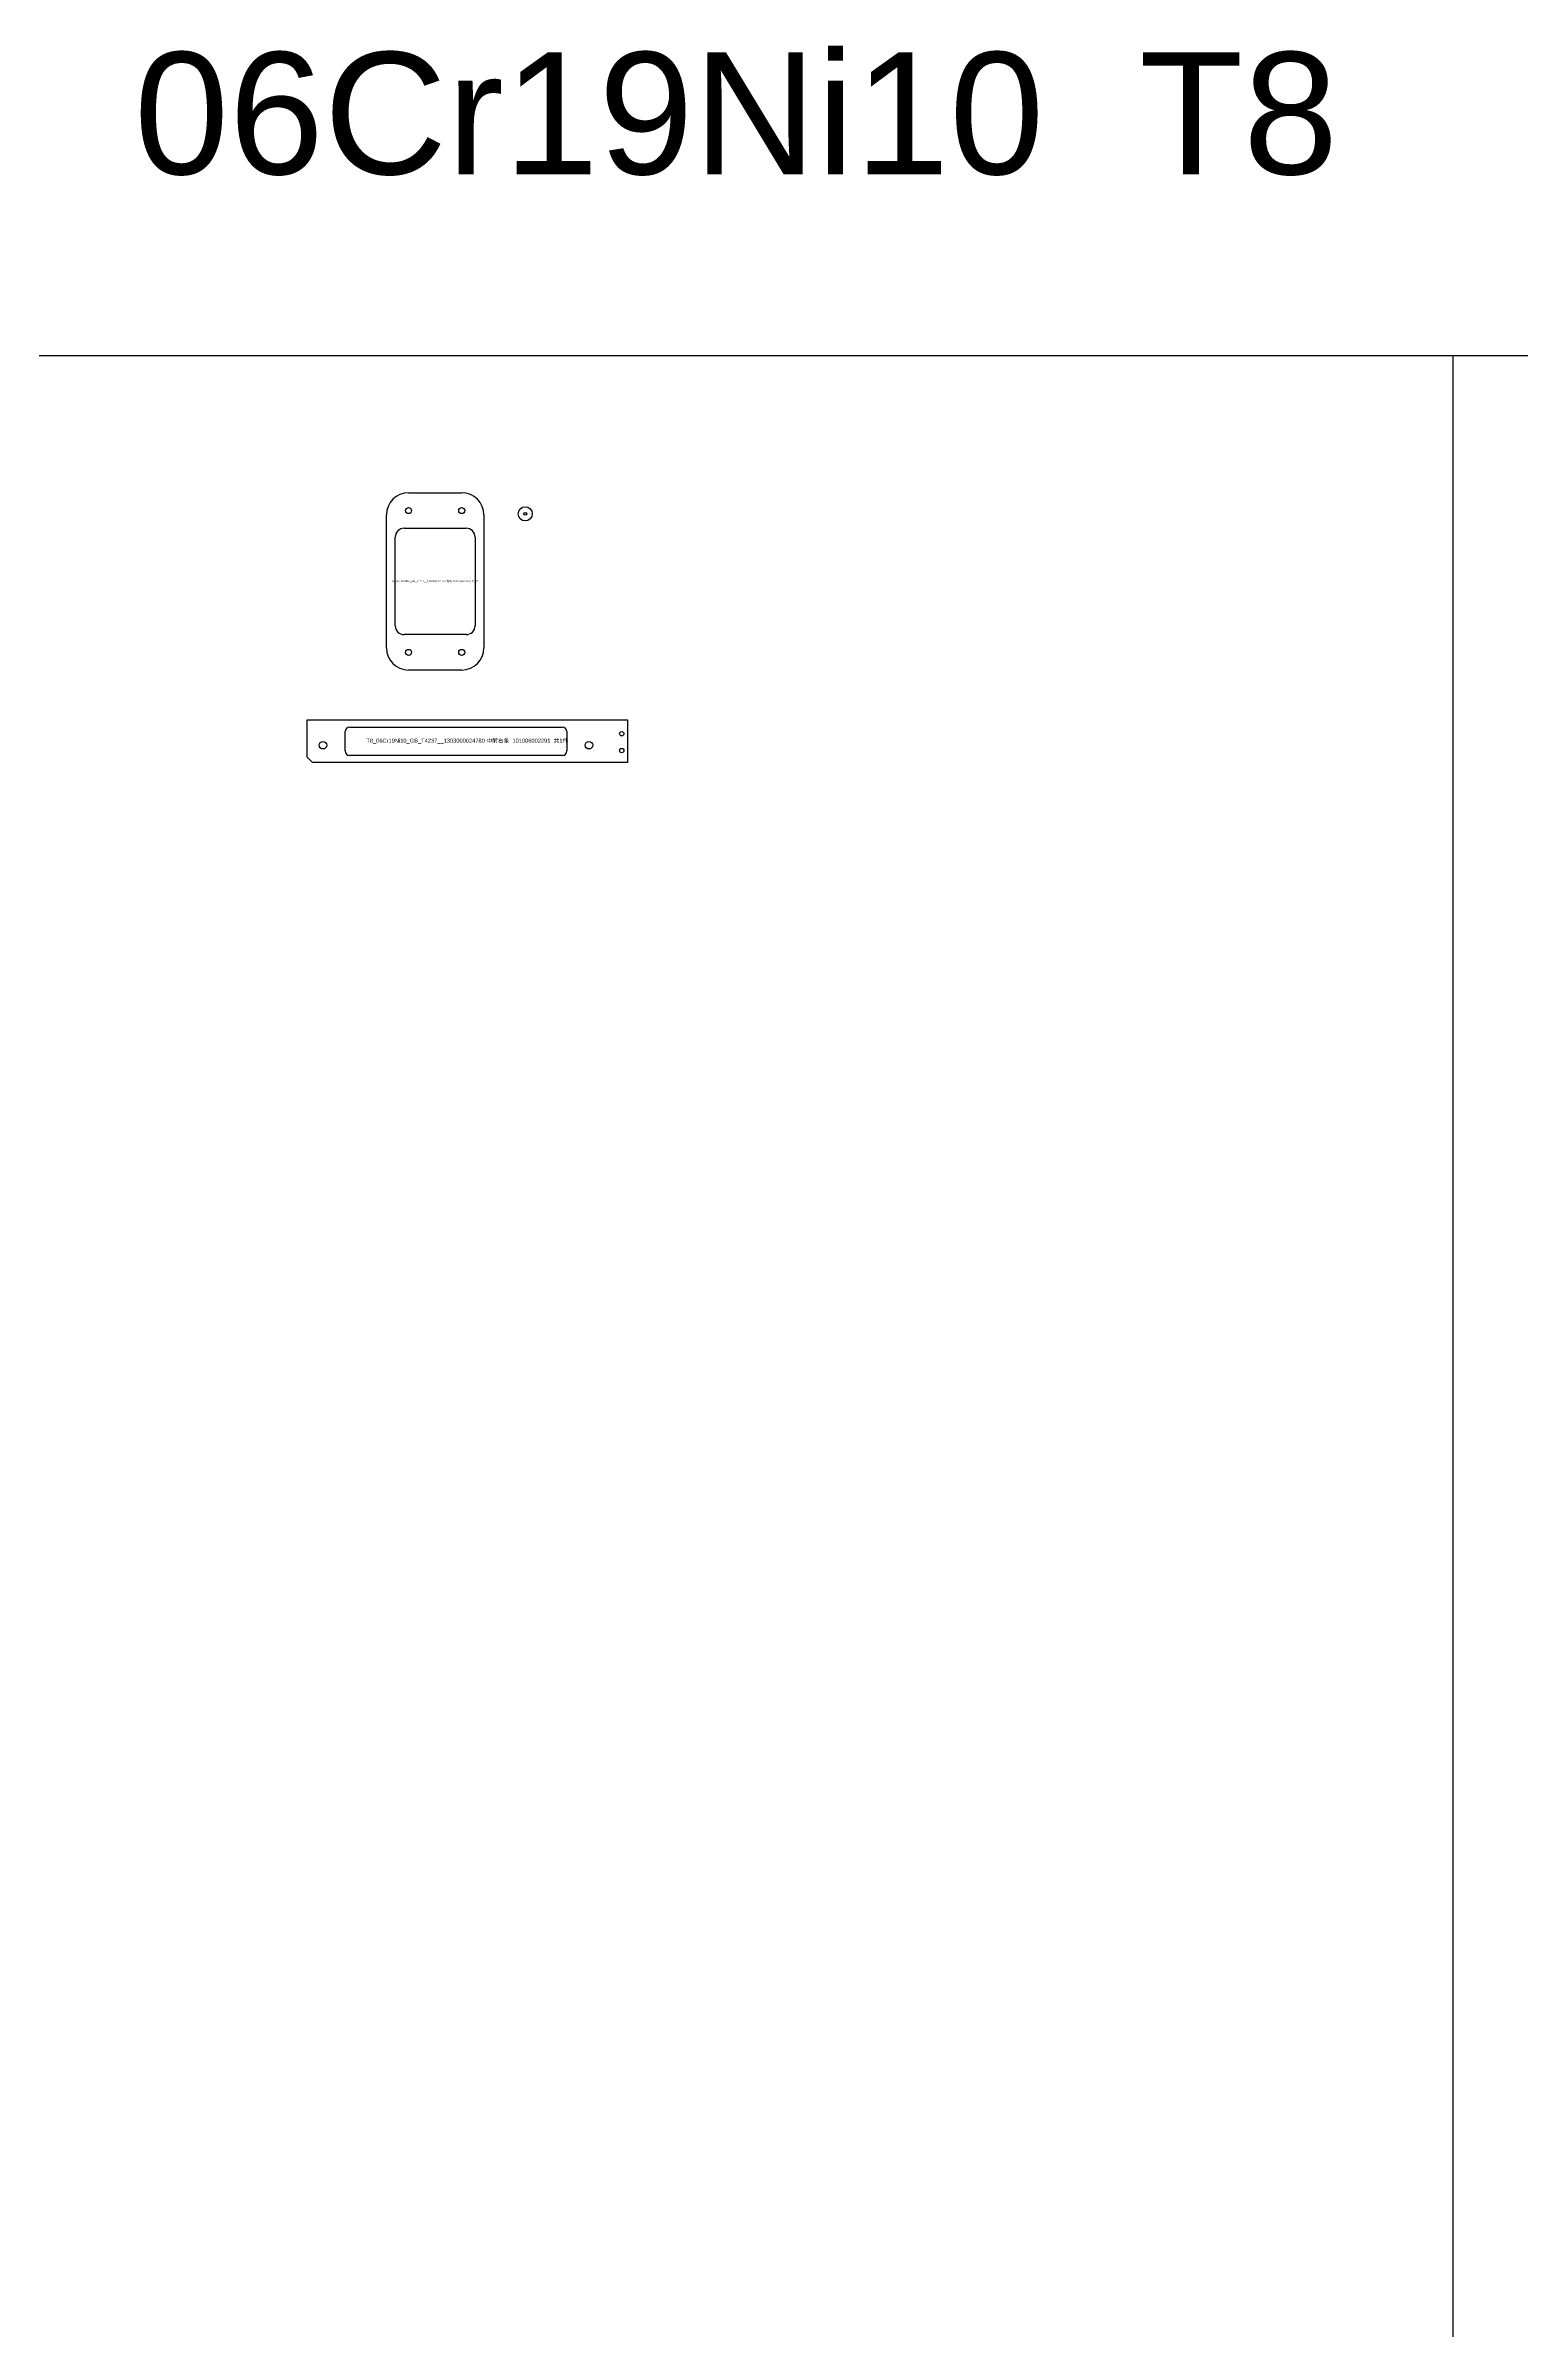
# Model space of a CAD drawing. Extents: x -16 to 22649, y -4599 to 814.
# Drawn here: x 17128 to 18792, y -1767 to 811 of the extents above; entities that cross this region are included whole.
import ezdxf

# ---------------------------------------------------------------- set-up
doc = ezdxf.new("R2010")
doc.units = 0
doc.header["$MEASUREMENT"] = 0
doc.layers.get('0').update_dxf_attribs({"linetype": 'CONTINUOUS'})
doc.layers.add('S1', color=7, linetype='CONTINUOUS')
doc.layers.add('SLD-0', color=7, linetype='CONTINUOUS')
doc.styles.get("Standard").update_dxf_attribs({"font": 'arial.ttf'})

# ---------------------------------------------------------------- blocks, each defined once
blk = doc.blocks.new('1303000024732_孔板_101006002')
at = {"layer": 'SLD-0', "linetype": 'CONTINUOUS'}
for p, q in [((-30, 100), (30, 100)), ((-55, -75), (-55, 75)), ((-35, 60), (35, 60)), ((55, 75), (55, -75)), ((-45, -50), (-45, 50)), ((45, 50), (45, -50)), ((35, -60), (-35, -60)), ((30, -100), (-30, -100))]:
    blk.add_line(p, q, dxfattribs=at)
for centre in [(-30, 80), (30, 80), (-30, -80), (30, -80)]:
    blk.add_circle(centre, 3.4, dxfattribs=at)
for centre, radius, start, end in [((-30, 75), 25, 90, 180), ((30, 75), 25, 0, 90), ((-35, 50), 10, 90, 180), ((35, 50), 10, 0, 90), ((-35, -50), 10, 180, 270), ((35, -50), 10, 270, 0), ((-30, -75), 25, 180, 270), ((30, -75), 25, 270, 0)]:
    blk.add_arc(centre, radius, start, end, dxfattribs=at)
at = {"layer": 'S1', "color": 3, "insert": (0, 0), "char_height": 2.1, "attachment_point": 5}
blk.add_mtext('T8_06Cr19Ni10_GB_T4237__1303000024732 {\\fSimSun|b0|i0|c134|p2;孔板 }101006002266  {\\fSimSun|b0|i0|c134|p2;共}2{\\fSimSun|b0|i0|c134|p2;件}', dxfattribs=at)
blk = doc.blocks.new('1303000024752_块_1010060023')
at = {"layer": 'SLD-0', "linetype": 'CONTINUOUS'}
for radius in [8, 1.65]:
    blk.add_circle((0, 0), radius, dxfattribs=at)
at = {"layer": 'S1', "color": 3, "insert": (0, 0), "char_height": 0.3, "attachment_point": 5}
blk.add_mtext('T8_06Cr19Ni10_GB_T4237__1303000024752 {\\fSimSun|b0|i0|c134|p2;块 }101006002330  {\\fSimSun|b0|i0|c134|p2;共}8{\\fSimSun|b0|i0|c134|p2;件}', dxfattribs=at)
blk = doc.blocks.new('1303000024780_中前右条_1010060')
at = {"layer": 'SLD-0', "linetype": 'CONTINUOUS'}
for p, q in [((-180.75, -18), (-180.75, 24)), ((-180.75, 24), (180.75, 24)), ((-137.75, -11), (-137.75, 11)), ((-132.75, 16), (107.25, 16)), ((112.25, 11), (112.25, -11)), ((180.75, 24), (180.75, -24)), ((-180.75, -18), (-174.75, -24)), ((180.75, -24), (-174.75, -24)), ((107.25, -16), (-132.75, -16))]:
    blk.add_line(p, q, dxfattribs=at)
for centre, radius in [((174.25, 8.5), 2.5), ((-162.75, -4.5), 4.25), ((137.25, -4.5), 4.25), ((174.25, -10.5), 2.5)]:
    blk.add_circle(centre, radius, dxfattribs=at)
for centre, start, end in [((-132.75, 11), 90, 180), ((107.25, 11), 0, 90), ((-132.75, -11), 180, 270), ((107.25, -11), 270, 0)]:
    blk.add_arc(centre, 5, start, end, dxfattribs=at)
at = {"layer": 'S1', "color": 3, "insert": (0, 0), "char_height": 4.6, "attachment_point": 5}
blk.add_mtext('T8_06Cr19Ni10_GB_T4237__1303000024780 {\\fSimSun|b0|i0|c134|p2;中前右条 }101006002291  {\\fSimSun|b0|i0|c134|p2;共}1{\\fSimSun|b0|i0|c134|p2;件}', dxfattribs=at)

msp = doc.modelspace()

# ---------------------------------------------------------------- linework, layer by layer
at = {"color": 1}
for p, q in [((5.26775, 461.29571), (22649.13873, 461.29571)), ((18715.10571, 461.29571), (18715.10571, -4345.00216))]:
    msp.add_line(p, q, dxfattribs=at)

# ---------------------------------------------------------------- block references
for name, p in [('1303000024732_孔板_101006002', (17567.15695, 206.48142)), ('1303000024752_块_1010060023', (17668.7643, 282.81986)), ('1303000024780_中前右条_1010060', (17603.39613, 26.17091))]:
    msp.add_blockref(name, p)

# ---------------------------------------------------------------- texts
at = {"color": 1, "insert": (17227.54458, 803.71985), "char_height": 137.7402706, "width": 1652.6856599, "attachment_point": 1}
msp.add_mtext('06Cr19Ni10  T8', dxfattribs=at)

doc.saveas('drawing.dxf')
